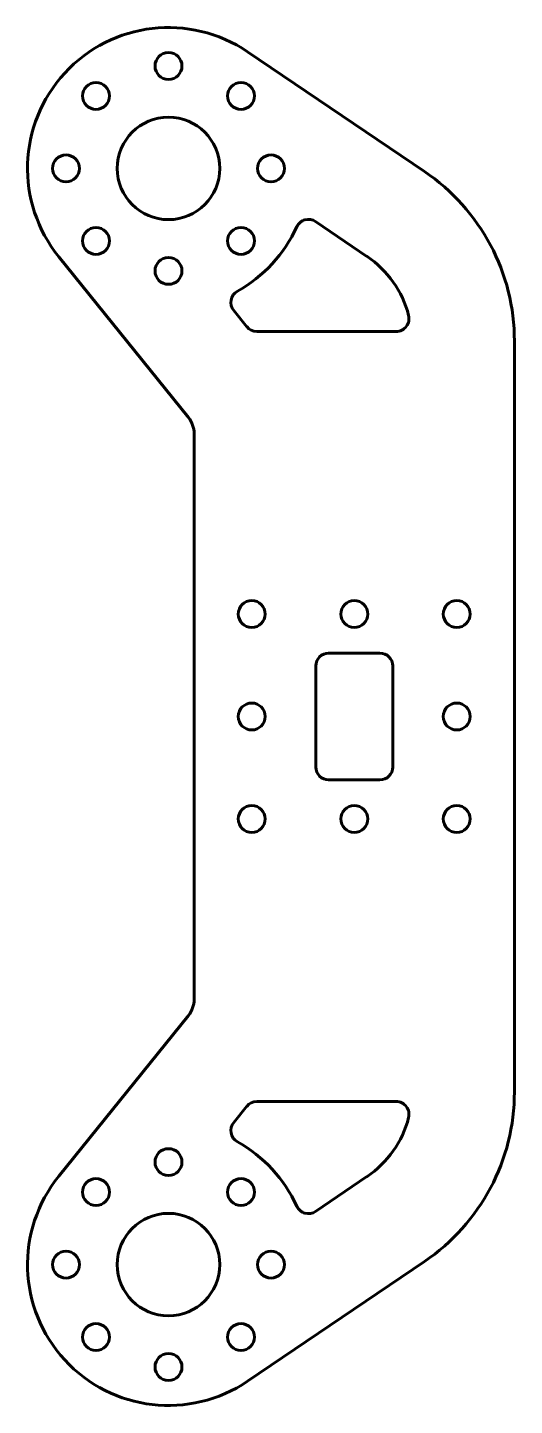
# Model space of a CAD drawing. Header units: millimetres. Extents: x -13 to 25, y -54 to 54.
import ezdxf

# ---------------------------------------------------------------- set-up
doc = ezdxf.new("R2010")
doc.units = ezdxf.units.MM
doc.linetypes.add('K5LT_BASIC', pattern=[0])

msp = doc.modelspace()

# ---------------------------------------------------------------- linework, layer by layer
at = {"color": 5, "linetype": 'K5LT_BASIC', "lineweight": 60, "true_color": 0x0000ff}
for p, q in [((4.17, 51.91), (17.97, 42.56)), ((9.48, 38.65), (13.49, 35.93)), ((-0.44, 23.35), (-10.56, 35.89)), ((4.11, 30.44), (3.09, 31.71)), ((4.89, 30.07), (15.77, 30.07)), ((25, -29.31), (25, 29.31)), ((0, 22.09), (0, -22.09)), ((14.5, 4.95), (10.5, 4.95)), ((9.5, 3.95), (9.5, -3.95)), ((15.5, 3.95), (15.5, -3.95)), ((10.5, -4.95), (14.5, -4.95)), ((-0.44, -23.35), (-10.56, -35.89)), ((4.89, -30.07), (15.77, -30.07)), ((4.11, -30.44), (3.09, -31.71)), ((9.48, -38.65), (13.49, -35.93)), ((4.17, -51.91), (17.97, -42.56))]:
    msp.add_line(p, q, dxfattribs=at)
for centre, radius in [((-2, 50.8), 1.05), ((-7.66, 48.46), 1.05), ((3.66, 48.46), 1.05), ((-2, 42.8), 4), ((-10, 42.8), 1.05), ((6, 42.8), 1.05), ((-7.66, 37.14), 1.05), ((3.66, 37.14), 1.05), ((-2, 34.8), 1.05), ((4.5, 8), 1.05), ((12.5, 8), 1.05), ((20.5, 8), 1.05), ((4.5, 0), 1.05), ((20.5, 0), 1.05), ((4.5, -8), 1.05), ((12.5, -8), 1.05), ((20.5, -8), 1.05), ((-2, -34.8), 1.05), ((-7.66, -37.14), 1.05), ((3.66, -37.14), 1.05), ((-2, -42.8), 4), ((-10, -42.8), 1.05), ((6, -42.8), 1.05), ((-7.66, -48.46), 1.05), ((3.66, -48.46), 1.05), ((-2, -50.8), 1.05)]:
    msp.add_circle(centre, radius, dxfattribs=at)
for centre, radius, start, end in [((-2, 42.8), 11, 55.8931, 218.8905), ((9, 29.31), 16, 0, 55.8931), ((8.92, 37.82), 1, 55.8931, 155.4871), ((-2, 42.8), 11, 299.2965, 335.4871), ((9, 29.31), 8, 14.5748, 55.8931), ((3.87, 32.33), 1, 119.2965, 218.8905), ((15.77, 31.07), 1, 270, 14.5748), ((4.89, 31.07), 1, 218.8905, 270), ((-2, 22.09), 2, 0, 38.8905), ((10.5, 3.95), 1, 90, 180), ((14.5, 3.95), 1, 0, 90), ((10.5, -3.95), 1, 180, 270), ((14.5, -3.95), 1, 270, 0), ((-2, -22.09), 2, 321.1095, 0), ((4.89, -31.07), 1, 90, 141.1095), ((15.77, -31.07), 1, 345.4252, 90), ((9, -29.31), 16, 304.1069, 0), ((3.87, -32.33), 1, 141.1095, 240.7035), ((9, -29.31), 8, 304.1069, 345.4252), ((-2, -42.8), 11, 24.5129, 60.7035), ((-2, -42.8), 11, 141.1095, 304.1069), ((8.92, -37.82), 1, 204.5129, 304.1069)]:
    msp.add_arc(centre, radius, start, end, dxfattribs=at)

doc.saveas('drawing.dxf')
